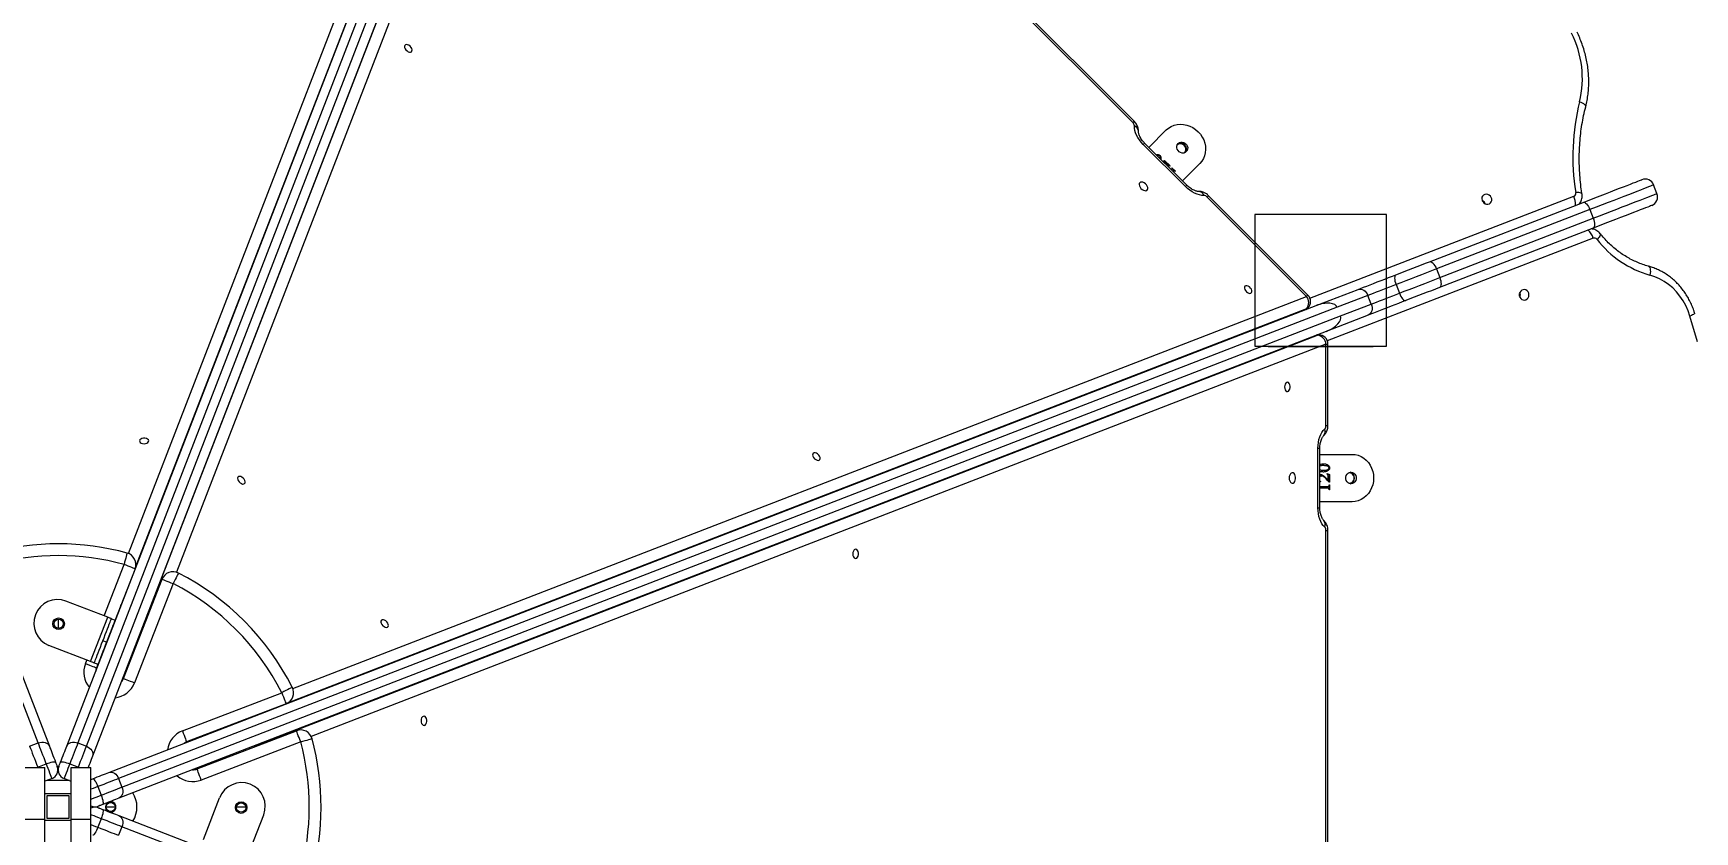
# Model space of a CAD drawing. Header units: millimetres. Extents: x -8092 to 6423, y -6886 to 5604.
# Drawn here: x -89 to 1174, y -17 to 590 of the extents above; entities that cross this region are included whole.
import ezdxf

# ---------------------------------------------------------------- set-up
doc = ezdxf.new("R2010")
doc.units = ezdxf.units.MM
for name, color, linetype in [('DIKOM_ОБЪЕКТ', 7, 'Continuous'), ('DIKOM_РАЗМЕР_ЗОНА', 7, 'Continuous'), ('DIKOM_РАЗМЕР_ОБЪЕКТА', 7, 'Continuous')]:
    doc.layers.add(name, color=color, linetype=linetype)
doc.styles.add('style1', font='arial.ttf', dxfattribs={"width": 0.8})
doc.dimstyles.new('1-50', dxfattribs={"dimtxt": 300, "dimasz": 200, "dimexe": 100, "dimexo": 0, "dimgap": 100, "dimtad": 1, "dimtxsty": 'style1', "dimcen": 200, "dimclrd": 7, "dimclre": 7, "dimclrt": 7, "dimadec": 1, "dimazin": 2, "dimtfac": 1, "dimtmove": 0, "dimatfit": 2, "dimfxl": 0, "dimlwd": 25, "dimlwe": 18, "dimarcsym": 0})

# ---------------------------------------------------------------- blocks, each defined once
blk = doc.blocks.new('*D10')
at = {"layer": 'Defpoints', "color": 0, "transparency": 16777216}
for p in [(-65.2, 5603.5), (2870.7, -5504.9), (6323.4, -5504.9)]:
    blk.add_point(p, dxfattribs=at)
at = {"layer": 'DIKOM_РАЗМЕР_ЗОНА', "color": 7, "lineweight": 18, "transparency": 16777216}
for p, q in [((-65.2, 5603.5), (6423.4, 5603.5)), ((2870.7, -5504.9), (6423.4, -5504.9))]:
    blk.add_line(p, q, dxfattribs=at)
at = {"layer": 'DIKOM_РАЗМЕР_ЗОНА', "color": 7, "lineweight": 25, "transparency": 16777216}
blk.add_line((6323.4, 5403.5), (6323.4, -5304.9), dxfattribs=at)
at = {"layer": 'DIKOM_РАЗМЕР_ЗОНА', "color": 7, "transparency": 16777216}
for points in [[(6290.1, 5403.5), (6356.7, 5403.5), (6323.4, 5603.5)], [(6290.1, -5304.9), (6356.7, -5304.9), (6323.4, -5504.9)]]:
    blk.add_solid(points, dxfattribs=at)
at = {"layer": 'DIKOM_РАЗМЕР_ЗОНА', "color": 7, "transparency": 16777216, "insert": (6070.2, 308.8), "char_height": 300, "attachment_point": 5, "rotation": 90, "style": 'style1'}
blk.add_mtext('11100', dxfattribs=at)
blk = doc.blocks.new('*D12')
at = {"layer": 'Defpoints', "color": 0, "transparency": 16777216}
for p in [(529.6, 4103.5), (2292.6, -3779.7), (5226, -3779.7)]:
    blk.add_point(p, dxfattribs=at)
at = {"layer": 'DIKOM_РАЗМЕР_ОБЪЕКТА', "color": 7, "lineweight": 18, "transparency": 16777216}
for p, q in [((529.6, 4103.5), (5326, 4103.5)), ((2292.6, -3779.7), (5326, -3779.7))]:
    blk.add_line(p, q, dxfattribs=at)
at = {"layer": 'DIKOM_РАЗМЕР_ОБЪЕКТА', "color": 7, "lineweight": 25, "transparency": 16777216}
blk.add_line((5226, 3903.5), (5226, -3579.7), dxfattribs=at)
at = {"layer": 'DIKOM_РАЗМЕР_ОБЪЕКТА', "color": 7, "transparency": 16777216}
for points in [[(5192.7, 3903.5), (5259.4, 3903.5), (5226, 4103.5)], [(5192.7, -3579.7), (5259.4, -3579.7), (5226, -3779.7)]]:
    blk.add_solid(points, dxfattribs=at)
at = {"layer": 'DIKOM_РАЗМЕР_ОБЪЕКТА', "color": 7, "transparency": 16777216, "insert": (4972.8, 245.4), "char_height": 300, "attachment_point": 5, "rotation": 90, "style": 'style1'}
blk.add_mtext('7880', dxfattribs=at)

msp = doc.modelspace()

# ---------------------------------------------------------------- linework, layer by layer
at = {"layer": 'DIKOM_ОБЪЕКТ', "color": 7, "linetype": 'Continuous', "lineweight": 15}
for p, q in [((-85.212, 50.845), (-443.404, 977.39)), ((303.063, 977.39), (-55.13, 50.845)), ((-48.601, 48.321), (309.592, 974.866)), ((-431.615, 966.308), (-76.749, 48.368)), ((-63.593, 48.368), (291.274, 966.308)), ((-16.598, 194.858), (281.614, 966.248)), ((310.861, 958.736), (-44.005, 40.795)), ((288.425, 959.729), (-11.182, 184.729)), ((-1.839, 148.976), (308.408, 951.498)), ((317.903, 951.432), (19.923, 180.639)), ((746.958, 522.377), (449.973, 819.362)), ((747.97, 523.388), (450.985, 820.373)), ((746.958, 522.377), (747.97, 523.388)), ((754.922, 505.845), (755.934, 506.857)), ((786.995, 473.772), (754.922, 505.845)), ((788.007, 474.783), (755.934, 506.857)), ((759.243, 503.548), (772.447, 516.753)), ((767.448, 495.343), (767.537, 495.501)), ((767.501, 497.157), (767.656, 497.311)), ((768.196, 494.595), (768.222, 494.621)), ((769.717, 493.074), (771.119, 493.672)), ((769.779, 493.012), (770.964, 493.517)), ((770.964, 493.517), (771.119, 493.672)), ((770.964, 493.517), (775.09, 489.391)), ((771.119, 493.672), (775.245, 489.546)), ((773.523, 489.855), (771.655, 491.723)), ((772.894, 489.896), (773.523, 489.855)), ((773.071, 489.72), (773.368, 489.701)), ((775.073, 489.373), (773.342, 489.449)), ((773.368, 489.701), (773.523, 489.855)), ((775.245, 489.546), (775.073, 489.373)), ((776.542, 487.896), (776.718, 488.073)), ((776.563, 487.918), (779.215, 485.266)), ((776.718, 488.073), (779.37, 485.421)), ((779.37, 485.421), (779.193, 485.244)), ((797.903, 491.297), (784.698, 478.092)), ((1145.487, 468.441), (1142.963, 474.97)), ((879.028, 390.307), (803.527, 465.808)), ((880.04, 391.318), (804.539, 466.82)), ((881.618, 388.897), (1082.193, 466.338)), ((972.609, 416.618), (1089.365, 461.754)), ((1094.545, 456.252), (977.789, 411.115)), ((1094.545, 456.252), (1097.069, 449.723)), ((939.829, 452.467), (839.829, 452.467)), ((839.829, 452.467), (839.829, 352.467)), ((939.829, 452.467), (839.829, 452.467)), ((839.829, 452.467), (839.829, 352.467)), ((939.829, 352.467), (939.829, 452.467)), ((939.829, 352.467), (939.829, 452.467)), ((1096.937, 442.167), (980.182, 397.031)), ((980.313, 404.586), (1097.069, 449.723)), ((1096.98, 434.467), (894.861, 356.502)), ((977.789, 411.115), (980.313, 404.586)), ((886.332, 383.264), (918.228, 395.595)), ((947.079, 399.243), (949.603, 392.714)), ((-31.608, 28.398), (886.332, 383.264)), ((902.463, 381.995), (-24.082, 23.802)), ((879.095, 380.811), (104.726, 81.448)), ((108.324, 92.36), (879.028, 390.307)), ((878.533, 380.249), (879.095, 380.811)), ((879.478, 380.856), (880.04, 381.419)), ((925.754, 390.999), (902.463, 381.995)), ((904.987, 375.466), (928.278, 384.47)), ((928.278, 384.47), (925.754, 390.999)), ((-21.558, 17.273), (904.987, 375.466)), ((925.8, 376.007), (893.905, 363.677)), ((893.905, 363.677), (-24.036, 8.811)), ((84.583, 50.496), (887.326, 360.828)), ((893.845, 354.017), (122.351, 55.765)), ((887.326, 360.828), (886.536, 360.828)), ((888.317, 361.017), (887.527, 361.017)), ((893.845, 292.232), (893.845, 354.017)), ((893.845, 354.017), (895.317, 354.017)), ((895.317, 292.232), (895.317, 354.017)), ((839.829, 352.467), (939.829, 352.467)), ((839.829, 352.467), (939.829, 352.467)), ((849.83, 352.23), (929.829, 352.23)), ((854.613, 352.23), (854.521, 352.467)), ((864.295, 352.23), (864.908, 352.467)), ((871.737, 352.467), (871.737, 352.23)), ((911.737, 352.467), (911.737, 352.23)), ((893.845, 292.232), (895.317, 292.232)), ((887.711, 229.553), (887.711, 274.912)), ((887.711, 274.912), (889.183, 274.912)), ((889.183, 229.553), (889.183, 274.912)), ((889.183, 270.232), (913.759, 270.232)), ((889.183, 254.891), (889.639, 254.988)), ((890.033, 253.738), (890.248, 253.738)), ((890.785, 254.632), (891, 254.632)), ((891.331, 261.655), (891.546, 261.655)), ((891.93, 258.182), (892.146, 258.182)), ((893.053, 252.848), (893.268, 252.848)), ((894.705, 255.544), (896.435, 254.851)), ((894.705, 255.266), (894.705, 255.544)), ((894.705, 255.457), (896.219, 254.851)), ((894.837, 257.57), (895.052, 257.57)), ((895.432, 250.452), (895.432, 253.093)), ((896.219, 254.851), (896.219, 249.016)), ((896.219, 254.851), (896.435, 254.851)), ((896.345, 259.873), (896.56, 259.873)), ((896.435, 254.851), (896.435, 249.016)), ((889.183, 249.989), (889.792, 249.567)), ((889.183, 249.839), (889.576, 249.567)), ((889.792, 249.294), (889.183, 249.481)), ((889.183, 245.682), (894.805, 245.682)), ((889.575, 244.43), (889.183, 244.423)), ((889.79, 244.433), (889.575, 244.433)), ((889.576, 249.567), (889.576, 249.294)), ((889.576, 249.567), (889.792, 249.567)), ((889.792, 249.567), (889.792, 249.294)), ((894.805, 244.432), (889.917, 244.432)), ((895.217, 250.452), (895.432, 250.452)), ((896.184, 246.932), (896.435, 246.932)), ((896.435, 243.182), (896.184, 243.182)), ((896.435, 249.016), (896.19, 249.016)), ((896.219, 246.932), (896.219, 243.182)), ((896.435, 246.932), (896.435, 243.182)), ((887.711, 229.553), (889.183, 229.553)), ((913.759, 234.232), (889.183, 234.232)), ((893.845, -207.768), (893.845, 212.232)), ((893.845, 212.232), (895.317, 212.232)), ((895.317, -207.768), (895.317, 212.232)), ((-35.196, 147.429), (-20.001, 186.526)), ((-11.612, 183.265), (-33.335, 127.373)), ((-20.432, 99.844), (8.893, 175.296)), ((17.282, 172.035), (-12.043, 96.584)), ((-32.428, 146.359), (-64.141, 158.619)), ((-21.907, 156.777), (-21.907, 156.197)), ((-70.171, 144.937), (-70.171, 138.001)), ((-45.409, 112.781), (-32.428, 146.359)), ((-29.63, 145.277), (-26.832, 144.195)), ((-2.401, 148.414), (-1.839, 148.976)), ((-1.839, 148.976), (-1.102, 149.578)), ((-33.323, 127.406), (-36.121, 128.488)), ((-45.409, 112.781), (-77.122, 125.04)), ((-49.326, 111.074), (-48.238, 113.874)), ((-39.813, 110.617), (-42.611, 111.699)), ((-39.843, 110.629), (-40.937, 107.814)), ((24.389, 60.02), (99.946, 89.074)), ((103.176, 80.673), (27.619, 51.62)), ((71.468, 68.481), (72.186, 68.524)), ((76.377, 70.369), (76.01, 70.002)), ((-91.741, 48.321), (-85.212, 50.845)), ((-55.13, 50.845), (-48.601, 48.321)), ((35.515, 31.086), (111.072, 60.139)), ((114.302, 51.739), (38.745, 22.685)), ((83.794, 50.496), (84.583, 50.496)), ((84.583, 50.496), (85.664, 50.369)), ((-95.117, 32.277), (-80.117, 32.25)), ((-86.132, 32.261), (-85.612, 32.467)), ((-85.612, 32.467), (-79.083, 34.991)), ((-85.612, 32.467), (-85.532, 32.26)), ((-61.259, 34.991), (-54.73, 32.467)), ((-60.117, 32.214), (-45.117, 32.187)), ((-54.831, 32.205), (-54.73, 32.467)), ((-54.73, 32.467), (-54.068, 32.204)), ((-74.757, 23.803), (-80.136, 21.724)), ((-61.48, 22.217), (-78.781, 22.248)), ((-60.136, 21.697), (-65.584, 23.803)), ((-39.936, 17.673), (-37.412, 11.144)), ((-24.082, 23.802), (-21.558, 17.273)), ((-60.153, 12.214), (-80.153, 12.25)), ((-78.655, 10.748), (-78.686, -6.252)), ((-61.656, 10.717), (-78.655, 10.748)), ((-61.686, -6.283), (-61.656, 10.717)), ((-33.67, 2.232), (-26.672, 2.232)), ((40.377, -22.529), (52.637, 9.184)), ((65.598, 2.232), (72.534, 2.232)), ((-95.187, -6.941), (-80.187, -6.968)), ((-80.619, -246.968), (-80.187, -6.968)), ((-80.189, -7.75), (-60.189, -7.786)), ((-78.686, -6.252), (-61.686, -6.283)), ((-60.619, -247.004), (-60.187, -7.004)), ((-60.187, -7.004), (-45.187, -7.031)), ((-45.619, -247.031), (-45.187, -7.031)), ((-37.412, -6.679), (-39.936, -13.208)), ((-24.036, -4.346), (893.905, -359.212)), ((73.955, -35.51), (86.215, -3.797)), ((-21.558, -12.808), (-24.082, -19.337)), ((904.987, -371.001), (-21.558, -12.808))]:
    msp.add_line(p, q, dxfattribs=at)
at = {"layer": 'DIKOM_ОБЪЕКТ', "color": 7, "linetype": 'Continuous', "lineweight": 15, "flags": 128}
for points in [[(196.119, 576.238), (197.059, 575.941), (197.897, 575.955), (198.542, 576.278), (198.925, 576.874), (199.003, 577.679), (198.769, 578.606), (198.248, 579.554), (197.497, 580.42), (196.596, 581.112), (195.643, 581.553), (194.742, 581.696), (193.991, 581.525), (193.47, 581.06), (193.236, 580.349), (193.314, 579.472), (193.697, 578.521), (194.342, 577.601), (195.18, 576.812), (196.119, 576.238)], [(1091.276, 534.331), (1091.292, 534.79), (1091.069, 535.375), (1090.594, 535.986), (1089.884, 536.599), (1088.967, 537.192), (1087.878, 537.741), (1086.659, 538.226)], [(754.922, 505.845), (753.415, 507.477), (752.059, 509.205), (750.876, 511), (749.887, 512.831), (749.109, 514.668), (748.555, 516.478), (748.234, 518.231), (748.153, 519.897)], [(772.447, 516.753), (774.206, 518.252), (776.187, 519.462), (778.351, 520.357), (780.655, 520.92), (783.05, 521.138), (785.489, 521.009), (787.921, 520.533), (790.298, 519.722), (792.57, 518.591), (794.691, 517.164), (796.619, 515.469), (798.314, 513.541), (799.741, 511.42), (800.872, 509.147), (801.684, 506.771), (802.159, 504.339), (802.288, 501.9), (802.07, 499.505), (801.507, 497.201), (800.612, 495.037), (799.402, 493.055), (797.903, 491.297)], [(787.651, 500.278), (786.737, 499.616), (785.644, 499.26), (784.463, 499.238), (783.287, 499.552), (782.213, 500.178), (781.328, 501.063), (780.702, 502.137), (780.388, 503.313), (780.41, 504.494), (780.766, 505.587), (781.428, 506.501), (782.342, 507.163), (783.435, 507.519), (784.616, 507.541), (785.792, 507.226), (786.866, 506.601), (787.751, 505.716), (788.377, 504.642), (788.691, 503.466), (788.669, 502.284), (788.313, 501.192), (787.651, 500.278)], [(786.157, 499.381), (786.439, 499.632), (787.063, 500.508), (787.38, 501.556), (787.363, 502.686), (787.012, 503.795), (786.358, 504.785), (785.461, 505.569), (784.399, 506.077), (783.267, 506.264), (782.166, 506.113), (781.193, 505.637), (780.531, 505.007)], [(755.058, 470.977), (756.033, 470.656), (756.921, 470.624), (757.644, 470.883), (758.136, 471.412), (758.356, 472.162), (758.282, 473.067), (757.922, 474.047), (757.307, 475.015), (756.493, 475.884), (755.551, 476.578), (754.565, 477.035), (753.623, 477.213), (752.809, 477.098), (752.194, 476.7), (751.834, 476.053), (751.76, 475.216), (751.98, 474.262), (752.473, 473.278), (753.195, 472.349), (754.083, 471.558), (755.058, 470.977)], [(786.995, 473.772), (787.505, 474.281), (787.843, 474.619), (787.998, 474.774), (788.007, 474.783)], [(801.047, 467.003), (799.381, 467.084), (797.628, 467.405), (795.818, 467.959), (793.982, 468.737), (792.15, 469.726), (790.355, 470.909), (788.627, 472.265), (786.995, 473.772)], [(1018.923, 461.324), (1019.547, 462.199), (1019.865, 463.248), (1019.847, 464.377), (1019.496, 465.487), (1018.842, 466.477), (1017.945, 467.261), (1016.883, 467.769), (1015.751, 467.956), (1014.65, 467.804), (1013.677, 467.328), (1012.919, 466.57), (1012.443, 465.598), (1012.292, 464.496), (1012.478, 463.364), (1012.986, 462.303), (1013.77, 461.405), (1014.761, 460.752), (1015.87, 460.401), (1016.999, 460.383), (1018.048, 460.7), (1018.923, 461.324)], [(1088.492, 468.091), (1088.48, 468.148), (1088.247, 468.49), (1087.758, 468.775), (1087.032, 468.992), (1086.095, 469.132), (1084.986, 469.19), (1083.745, 469.163)], [(1089.365, 461.754), (1093.866, 463.494), (1098.211, 465.174), (1102.381, 466.786), (1106.358, 468.324), (1110.124, 469.78), (1113.662, 471.147), (1116.956, 472.421), (1119.992, 473.595), (1122.757, 474.663), (1125.238, 475.622), (1127.423, 476.467), (1129.304, 477.195), (1130.872, 477.801), (1132.12, 478.283), (1133.043, 478.64), (1133.636, 478.869), (1133.897, 478.97), (1133.91, 478.975)], [(1142.963, 474.97), (1142.863, 474.931), (1142.431, 474.764), (1141.657, 474.465), (1140.546, 474.036), (1139.102, 473.477), (1137.331, 472.793), (1135.24, 471.984), (1132.839, 471.056), (1130.137, 470.012), (1127.146, 468.855), (1123.879, 467.592), (1120.348, 466.227), (1116.57, 464.767), (1112.559, 463.216), (1108.333, 461.582), (1103.909, 459.872), (1099.307, 458.093), (1094.545, 456.252)], [(1097.069, 449.723), (1101.831, 451.564), (1106.433, 453.343), (1110.857, 455.053), (1115.083, 456.687), (1119.094, 458.237), (1122.872, 459.698), (1126.403, 461.063), (1129.67, 462.326), (1132.661, 463.483), (1135.363, 464.527), (1137.764, 465.455), (1139.855, 466.264), (1141.626, 466.948), (1143.07, 467.507), (1144.181, 467.936), (1144.955, 468.235), (1145.387, 468.402), (1145.487, 468.441)], [(803.527, 465.808), (804.036, 466.318), (804.375, 466.656), (804.529, 466.811), (804.539, 466.82)], [(1089.365, 461.754), (1089.932, 461.829), (1090.573, 461.65), (1091.266, 461.224), (1091.982, 460.568), (1092.695, 459.706), (1093.377, 458.672), (1094.001, 457.506), (1094.545, 456.252)], [(1141.482, 459.388), (1141.469, 459.383), (1141.208, 459.282), (1140.615, 459.053), (1139.693, 458.696), (1138.445, 458.213), (1136.877, 457.607), (1134.996, 456.88), (1132.81, 456.035), (1130.329, 455.076), (1127.565, 454.007), (1124.528, 452.834), (1121.234, 451.56), (1117.696, 450.192), (1113.93, 448.736), (1109.954, 447.199), (1105.783, 445.587), (1101.438, 443.907), (1096.937, 442.167)], [(1097.069, 449.723), (1097.51, 448.429), (1097.833, 447.146), (1098.024, 445.922), (1098.076, 444.805), (1097.987, 443.838), (1097.761, 443.057), (1097.407, 442.493), (1096.937, 442.167)], [(1102.39, 437.941), (1102.442, 437.863), (1102.524, 437.437), (1102.389, 436.864), (1102.043, 436.166), (1101.5, 435.37), (1100.779, 434.506), (1099.909, 433.608)], [(918.228, 395.595), (920.203, 396.358), (922.406, 397.21), (924.806, 398.137), (927.372, 399.13), (930.072, 400.173), (932.869, 401.255), (935.726, 402.359), (938.608, 403.473), (941.475, 404.582), (944.29, 405.67), (947.017, 406.724)], [(947.017, 406.724), (946.585, 406.413), (946.267, 405.863), (946.074, 405.095), (946.015, 404.139), (946.091, 403.031), (946.3, 401.814), (946.634, 400.535), (947.079, 399.243)], [(947.017, 406.724), (950.119, 407.923), (953.315, 409.159), (956.571, 410.418), (959.855, 411.687), (963.134, 412.955), (966.375, 414.208), (969.544, 415.433), (972.609, 416.618)], [(977.789, 411.115), (974.11, 409.693), (970.308, 408.223), (966.419, 406.72), (962.484, 405.199), (958.543, 403.675), (954.636, 402.165), (950.801, 400.682), (947.079, 399.243)], [(949.603, 392.714), (953.325, 394.153), (957.16, 395.635), (961.067, 397.146), (965.008, 398.67), (968.943, 400.191), (972.832, 401.694), (976.634, 403.164), (980.313, 404.586)], [(972.609, 416.618), (973.176, 416.693), (973.818, 416.514), (974.51, 416.088), (975.226, 415.431), (975.939, 414.57), (976.621, 413.536), (977.246, 412.369), (977.789, 411.115)], [(980.313, 404.586), (980.755, 403.293), (981.077, 402.01), (981.268, 400.786), (981.32, 399.669), (981.232, 398.701), (981.006, 397.92), (980.651, 397.356), (980.182, 397.031)], [(1138.927, 413.242), (1139.154, 413.155), (1139.634, 412.768), (1140.016, 412.14), (1140.285, 411.295), (1140.431, 410.265), (1140.449, 409.09), (1140.337, 407.814), (1140.101, 406.488)], [(1170.529, 375.346), (1169.121, 379.411), (1167.384, 383.315), (1165.331, 387.027), (1162.979, 390.515), (1160.349, 393.749), (1157.463, 396.703), (1154.345, 399.351), (1151.021, 401.672), (1147.519, 403.646), (1143.869, 405.256), (1140.101, 406.488)], [(834.662, 397.991), (833.723, 398.287), (832.885, 398.273), (832.24, 397.95), (831.857, 397.354), (831.778, 396.549), (832.012, 395.623), (832.533, 394.674), (833.285, 393.808), (834.186, 393.117), (835.138, 392.676), (836.039, 392.533), (836.791, 392.703), (837.312, 393.169), (837.546, 393.879), (837.467, 394.757), (837.085, 395.707), (836.439, 396.627), (835.602, 397.417), (834.662, 397.991)], [(918.228, 395.595), (919.252, 395.846), (920.334, 395.837), (921.432, 395.568), (922.504, 395.049), (923.508, 394.3), (924.407, 393.35), (925.165, 392.236), (925.754, 390.999)], [(947.079, 399.243), (944.6, 398.285), (942.033, 397.292), (939.426, 396.285), (936.832, 395.282), (934.301, 394.303), (931.881, 393.368), (929.622, 392.494), (927.566, 391.699), (925.754, 390.999)], [(928.278, 384.47), (930.09, 385.17), (932.146, 385.965), (934.405, 386.839), (936.825, 387.774), (939.356, 388.753), (941.95, 389.756), (944.557, 390.763), (947.124, 391.756), (949.603, 392.714)], [(949.603, 392.714), (950.142, 391.459), (950.756, 390.288), (951.42, 389.247), (952.109, 388.376), (952.796, 387.708), (953.455, 387.27), (954.06, 387.077), (954.589, 387.137)], [(980.182, 397.031), (977.116, 395.845), (973.947, 394.62), (970.706, 393.368), (967.427, 392.1), (964.143, 390.83), (960.887, 389.571), (957.691, 388.336), (954.589, 387.137)], [(1048.112, 391.451), (1047.951, 392.63), (1047.485, 393.705), (1046.753, 394.579), (1045.821, 395.175), (1044.772, 395.44), (1043.699, 395.351), (1042.697, 394.915), (1041.856, 394.172), (1041.25, 393.187), (1040.933, 392.047), (1040.933, 390.855), (1041.25, 389.716), (1041.856, 388.731), (1042.697, 387.987), (1043.699, 387.552), (1044.772, 387.462), (1045.821, 387.728), (1046.753, 388.324), (1047.485, 389.198), (1047.951, 390.272), (1048.112, 391.451)], [(1040.984, 390.553), (1041.072, 391.672), (1040.993, 392.389)], [(878.533, 380.249), (879.377, 380.761), (879.478, 380.856)], [(879.019, 380.437), (879.213, 380.605), (879.478, 380.856)], [(879.028, 390.307), (879.538, 390.816), (879.876, 391.154), (880.031, 391.309), (880.04, 391.318)], [(879.095, 380.811), (879.939, 381.323), (880.04, 381.419)], [(954.589, 387.137), (951.862, 386.083), (949.047, 384.994), (946.18, 383.886), (943.299, 382.772), (940.441, 381.667), (937.644, 380.586), (934.944, 379.542), (932.378, 378.55), (929.978, 377.622), (927.776, 376.771), (925.8, 376.007)], [(928.278, 384.47), (928.674, 383.159), (928.863, 381.824), (928.837, 380.517), (928.597, 379.287), (928.153, 378.182), (927.522, 377.244), (926.727, 376.51), (925.8, 376.007)], [(1174.219, 377.355), (1174.174, 377.18), (1173.885, 376.906), (1173.352, 376.571), (1172.594, 376.19), (1171.641, 375.776), (1170.529, 375.346)], [(1176.21, 355.818), (1170.529, 375.346)], [(886.536, 360.828), (887.495, 361.017), (887.527, 361.017)], [(887.527, 361.017), (887.204, 361.01), (886.967, 360.995)], [(887.326, 360.828), (888.285, 361.017), (888.317, 361.017)], [(847.666, 352.467), (847.879, 352.422), (849.83, 352.23)], [(862.368, 321.509), (862.484, 320.372), (862.821, 319.359), (863.34, 318.579), (863.988, 318.116), (864.692, 318.021), (865.377, 318.304), (865.969, 318.934), (866.403, 319.843), (866.632, 320.933), (866.632, 322.085), (866.403, 323.175), (865.969, 324.084), (865.377, 324.714), (864.692, 324.997), (863.988, 324.902), (863.34, 324.439), (862.821, 323.659), (862.484, 322.645), (862.368, 321.509)], [(-4.701, 278.245), (-3.564, 278.361), (-2.551, 278.698), (-1.771, 279.218), (-1.308, 279.865), (-1.213, 280.569), (-1.496, 281.254), (-2.126, 281.846), (-3.035, 282.28), (-4.125, 282.509), (-5.277, 282.509), (-6.367, 282.28), (-7.276, 281.846), (-7.906, 281.254), (-8.189, 280.569), (-8.094, 279.865), (-7.631, 279.218), (-6.85, 278.698), (-5.837, 278.361), (-4.701, 278.245)], [(887.711, 274.912), (887.8, 277.131), (888.067, 279.312), (888.505, 281.418), (889.108, 283.412), (889.866, 285.261), (890.765, 286.933), (891.791, 288.399), (892.925, 289.634)], [(506.399, 271.088), (505.46, 271.384), (504.622, 271.37), (503.977, 271.047), (503.594, 270.451), (503.515, 269.646), (503.749, 268.719), (504.27, 267.771), (505.022, 266.905), (505.923, 266.213), (506.875, 265.772), (507.776, 265.629), (508.528, 265.8), (509.049, 266.266), (509.283, 266.976), (509.204, 267.854), (508.822, 268.804), (508.176, 269.724), (507.339, 270.514), (506.399, 271.088)], [(913.759, 270.232), (916.071, 270.049), (918.336, 269.503), (920.507, 268.606), (922.542, 267.375), (924.397, 265.836), (926.036, 264.02), (927.425, 261.964), (928.535, 259.71), (929.345, 257.304), (929.838, 254.794), (930.003, 252.232), (929.838, 249.671), (929.345, 247.161), (928.535, 244.755), (927.425, 242.501), (926.036, 240.445), (924.397, 238.629), (922.542, 237.09), (920.507, 235.859), (918.336, 234.962), (916.071, 234.416), (913.759, 234.232)], [(69.216, 247.975), (70.156, 247.678), (70.994, 247.692), (71.639, 248.015), (72.021, 248.611), (72.1, 249.416), (71.866, 250.343), (71.345, 251.291), (70.594, 252.157), (69.693, 252.849), (68.74, 253.29), (67.839, 253.433), (67.087, 253.262), (66.566, 252.797), (66.333, 252.086), (66.411, 251.208), (66.794, 250.258), (67.439, 249.338), (68.277, 248.549), (69.216, 247.975)], [(865.851, 252.232), (865.96, 251.053), (866.278, 249.979), (866.775, 249.105), (867.409, 248.509), (868.122, 248.244), (868.851, 248.333), (869.532, 248.768), (870.104, 249.512), (870.516, 250.497), (870.731, 251.636), (870.731, 252.829), (870.516, 253.968), (870.104, 254.953), (869.532, 255.697), (868.851, 256.132), (868.122, 256.221), (867.409, 255.956), (866.775, 255.36), (866.278, 254.486), (865.96, 253.411), (865.851, 252.232)], [(912.857, 247.832), (911.738, 248.011), (910.71, 248.531), (909.856, 249.351), (909.245, 250.405), (908.926, 251.606), (908.926, 252.859), (909.245, 254.06), (909.856, 255.114), (910.71, 255.934), (911.738, 256.454), (912.857, 256.632), (913.976, 256.454), (915.004, 255.934), (915.858, 255.114), (916.469, 254.06), (916.787, 252.859), (916.787, 251.606), (916.469, 250.405), (915.858, 249.351), (915.004, 248.531), (913.976, 248.011), (912.857, 247.832)], [(892.925, 214.831), (891.791, 216.066), (890.765, 217.532), (889.866, 219.204), (889.108, 221.053), (888.505, 223.047), (888.067, 225.153), (887.8, 227.334), (887.711, 229.553)], [(-17.637, 195.21), (-17.682, 195.043), (-17.817, 194.549), (-18.035, 193.746), (-18.329, 192.666), (-18.688, 191.35), (-19.096, 189.849), (-19.54, 188.22), (-20.001, 186.526)], [(534.105, 194.606), (534.221, 193.469), (534.557, 192.456), (535.077, 191.676), (535.725, 191.213), (536.429, 191.118), (537.114, 191.4), (537.706, 192.031), (538.14, 192.94), (538.369, 194.03), (538.369, 195.182), (538.14, 196.271), (537.706, 197.181), (537.114, 197.811), (536.429, 198.094), (535.725, 197.999), (535.077, 197.536), (534.557, 196.755), (534.221, 195.742), (534.105, 194.606)], [(-11.612, 183.265), (-11.773, 183.328), (-12.251, 183.514), (-13.026, 183.815), (-14.069, 184.22), (-15.34, 184.714), (-16.791, 185.278), (-18.364, 185.89), (-20.001, 186.526)], [(21.403, 180.036), (21.324, 179.883), (21.089, 179.427), (20.708, 178.688), (20.196, 177.693), (19.572, 176.48), (18.859, 175.097), (18.086, 173.596), (17.282, 172.035)], [(8.893, 175.296), (9.055, 175.233), (9.532, 175.047), (10.307, 174.746), (11.35, 174.341), (12.622, 173.847), (14.072, 173.283), (15.646, 172.671), (17.282, 172.035)], [(-22.607, 154.978), (-22.427, 155.223), (-21.907, 156.197)], [(-36.121, 128.488), (-35.197, 130.877), (-34.292, 133.218), (-33.424, 135.462), (-32.612, 137.565), (-31.87, 139.482), (-31.216, 141.176), (-30.661, 142.612), (-30.217, 143.76), (-29.893, 144.597), (-29.696, 145.106), (-29.63, 145.277)], [(-26.832, 144.195), (-26.898, 144.024), (-27.095, 143.515), (-27.419, 142.678), (-27.862, 141.53), (-28.417, 140.094), (-29.072, 138.401), (-29.814, 136.483), (-30.626, 134.381), (-31.494, 132.136), (-32.399, 129.795), (-33.323, 127.406)], [(-29.63, 145.277), (-29.684, 145.298), (-29.843, 145.359), (-30.102, 145.459), (-30.45, 145.594), (-30.874, 145.758), (-31.358, 145.945), (-31.882, 146.148), (-32.428, 146.359)], [(-2.163, 146.848), (-2.109, 147.928), (-1.839, 148.976)], [(178.136, 144.184), (177.196, 144.48), (176.359, 144.467), (175.714, 144.144), (175.331, 143.548), (175.252, 142.743), (175.486, 141.816), (176.007, 140.868), (176.759, 140.002), (177.66, 139.31), (178.612, 138.869), (179.513, 138.726), (180.265, 138.897), (180.786, 139.362), (181.02, 140.073), (180.941, 140.95), (180.558, 141.901), (179.913, 142.821), (179.076, 143.61), (178.136, 144.184)], [(-42.611, 111.699), (-42.545, 111.87), (-42.348, 112.379), (-42.025, 113.216), (-41.581, 114.364), (-41.026, 115.8), (-40.371, 117.493), (-39.63, 119.411), (-38.817, 121.513), (-37.949, 123.758), (-37.044, 126.099), (-36.121, 128.488)], [(-33.323, 127.406), (-34.246, 125.017), (-35.151, 122.676), (-36.019, 120.432), (-36.832, 118.329), (-37.573, 116.412), (-38.228, 114.718), (-38.783, 113.282), (-39.226, 112.134), (-39.55, 111.297), (-39.747, 110.788), (-39.813, 110.617)], [(-40.937, 107.814), (-41.098, 107.876), (-41.576, 108.062), (-42.351, 108.363), (-43.394, 108.769), (-44.665, 109.263), (-46.116, 109.826), (-47.689, 110.438), (-49.326, 111.074)], [(-42.611, 111.699), (-42.665, 111.72), (-42.824, 111.781), (-43.083, 111.881), (-43.431, 112.016), (-43.855, 112.18), (-44.339, 112.367), (-44.863, 112.57), (-45.409, 112.781)], [(-40.937, 107.814), (-41.412, 106.115), (-41.496, 105.526)], [(-20.432, 99.844), (-20.27, 99.781), (-19.793, 99.596), (-19.018, 99.295), (-17.975, 98.889), (-16.703, 98.395), (-15.253, 97.831), (-13.679, 97.22), (-12.043, 96.584)], [(107.962, 93.166), (107.808, 93.087), (107.351, 92.854), (106.611, 92.476), (105.614, 91.967), (104.399, 91.347), (103.013, 90.64), (101.509, 89.872), (99.946, 89.074)], [(99.946, 89.074), (100.576, 87.435), (101.182, 85.859), (101.74, 84.407), (102.23, 83.134), (102.631, 82.089), (102.93, 81.313), (103.114, 80.835), (103.176, 80.673)], [(74.622, 69.694), (74.962, 69.732), (76.01, 70.002)], [(205.842, 67.703), (205.958, 66.566), (206.294, 65.553), (206.814, 64.772), (207.462, 64.31), (208.166, 64.214), (208.851, 64.497), (209.443, 65.127), (209.877, 66.037), (210.106, 67.126), (210.106, 68.279), (209.877, 69.368), (209.443, 70.278), (208.851, 70.908), (208.166, 71.191), (207.462, 71.095), (206.814, 70.633), (206.294, 69.852), (205.958, 68.839), (205.842, 67.703)], [(-85.212, 50.845), (-83.901, 51.242), (-82.566, 51.43), (-81.258, 51.405), (-80.028, 51.165), (-78.923, 50.721), (-77.986, 50.09), (-77.252, 49.295), (-76.749, 48.368)], [(-79.083, 34.991), (-79.964, 37.272), (-80.824, 39.497), (-81.657, 41.65), (-82.456, 43.718), (-83.217, 45.685), (-83.932, 47.537), (-84.599, 49.261), (-85.212, 50.845)], [(-63.593, 48.368), (-63.09, 49.295), (-62.356, 50.09), (-61.418, 50.721), (-60.313, 51.165), (-59.083, 51.405), (-57.776, 51.43), (-56.441, 51.242), (-55.13, 50.845)], [(-55.13, 50.845), (-55.743, 49.261), (-56.409, 47.537), (-57.125, 45.685), (-57.885, 43.718), (-58.685, 41.65), (-59.517, 39.497), (-60.377, 37.272), (-61.259, 34.991)], [(24.389, 60.02), (25.019, 58.382), (25.625, 56.806), (26.184, 55.353), (26.673, 54.081), (27.075, 53.036), (27.373, 52.26), (27.557, 51.782), (27.619, 51.62)], [(27.619, 51.62), (26.042, 50.829), (25.551, 50.495)], [(114.302, 51.739), (113.672, 53.378), (113.066, 54.953), (112.507, 56.406), (112.018, 57.679), (111.616, 58.723), (111.318, 59.5), (111.134, 59.978), (111.072, 60.139)], [(114.302, 51.739), (115.998, 52.194), (117.628, 52.631), (119.131, 53.035), (120.448, 53.388), (121.529, 53.678), (122.333, 53.894), (122.827, 54.027), (122.994, 54.072)], [(-91.741, 48.321), (-91.128, 46.737), (-90.462, 45.013), (-89.746, 43.161), (-88.985, 41.194), (-88.186, 39.126), (-87.353, 36.972), (-86.493, 34.747), (-85.612, 32.467)], [(-76.749, 48.368), (-76.279, 47.153), (-75.768, 45.831), (-75.219, 44.411), (-74.636, 42.903), (-74.024, 41.318), (-73.385, 39.667), (-72.726, 37.961), (-72.05, 36.213)], [(-68.292, 36.213), (-67.616, 37.961), (-66.956, 39.667), (-66.318, 41.318), (-65.705, 42.903), (-65.122, 44.411), (-64.573, 45.831), (-64.062, 47.153), (-63.593, 48.368)], [(-54.73, 32.467), (-53.848, 34.747), (-52.988, 36.972), (-52.156, 39.126), (-51.356, 41.194), (-50.596, 43.161), (-49.88, 45.013), (-49.213, 46.737), (-48.601, 48.321)], [(-48.601, 48.321), (-47.364, 47.733), (-46.25, 46.974), (-45.299, 46.076), (-44.551, 45.071), (-44.032, 44), (-43.762, 42.902), (-43.754, 41.82), (-44.005, 40.795)], [(-44.005, 40.795), (-44.475, 39.581), (-44.986, 38.259), (-45.535, 36.839), (-46.118, 35.331), (-46.731, 33.746), (-47.332, 32.191)], [(82.751, 49.249), (83.61, 49.976), (84.583, 50.496)], [(-80.187, -6.968), (-80.182, -3.756), (-80.176, -0.47), (-80.17, 2.85), (-80.164, 6.162), (-80.158, 9.426), (-80.152, 12.602), (-80.147, 15.651), (-80.141, 18.536), (-80.137, 21.222), (-80.132, 23.674), (-80.128, 25.865), (-80.125, 27.765), (-80.122, 29.353), (-80.12, 30.609), (-80.118, 31.517), (-80.117, 32.067), (-80.117, 32.25)], [(-79.083, 34.991), (-77.799, 35.459), (-76.546, 35.858), (-75.37, 36.174), (-74.318, 36.395), (-73.43, 36.511), (-72.74, 36.519), (-72.274, 36.419), (-72.05, 36.213)], [(-74.757, 23.803), (-74.827, 23.984), (-75.033, 24.517), (-75.368, 25.383), (-75.819, 26.548), (-76.367, 27.968), (-76.993, 29.587), (-77.672, 31.343), (-78.378, 33.168), (-79.083, 34.991)], [(-72.05, 36.213), (-71.812, 35.597), (-71.575, 34.984), (-71.351, 34.404), (-71.15, 33.885), (-70.983, 33.452), (-70.857, 33.127), (-70.779, 32.925), (-70.752, 32.857)], [(-69.589, 32.857), (-69.563, 32.925), (-69.485, 33.127), (-69.359, 33.452), (-69.192, 33.885), (-68.991, 34.404), (-68.767, 34.984), (-68.53, 35.597), (-68.292, 36.213)], [(-68.292, 36.213), (-68.068, 36.419), (-67.602, 36.519), (-66.912, 36.511), (-66.023, 36.395), (-64.971, 36.174), (-63.796, 35.858), (-62.542, 35.459), (-61.259, 34.991)], [(-61.259, 34.991), (-61.964, 33.168), (-62.669, 31.343), (-63.348, 29.587), (-63.974, 27.968), (-64.523, 26.548), (-64.973, 25.383), (-65.308, 24.517), (-65.514, 23.984), (-65.584, 23.803)], [(-60.187, -7.004), (-60.182, -3.792), (-60.176, -0.506), (-60.17, 2.814), (-60.164, 6.126), (-60.158, 9.39), (-60.152, 12.566), (-60.147, 15.615), (-60.142, 18.5), (-60.137, 21.186), (-60.132, 23.638), (-60.128, 25.829), (-60.125, 27.729), (-60.122, 29.317), (-60.12, 30.573), (-60.118, 31.481), (-60.117, 32.031), (-60.117, 32.214)], [(-45.187, -7.031), (-45.182, -3.819), (-45.176, -0.533), (-45.17, 2.787), (-45.164, 6.099), (-45.158, 9.363), (-45.152, 12.539), (-45.147, 15.588), (-45.142, 18.473), (-45.137, 21.159), (-45.132, 23.611), (-45.128, 25.802), (-45.125, 27.702), (-45.122, 29.29), (-45.12, 30.546), (-45.118, 31.454), (-45.117, 32.004), (-45.117, 32.187)], [(-43.763, 23.699), (-42.014, 24.375), (-40.308, 25.034), (-38.657, 25.673), (-37.072, 26.285), (-35.564, 26.868), (-34.144, 27.417), (-32.822, 27.928), (-31.608, 28.398)], [(-31.608, 28.398), (-30.584, 28.65), (-29.502, 28.641), (-28.404, 28.372), (-27.332, 27.853), (-26.327, 27.104), (-25.429, 26.154), (-24.671, 25.039), (-24.082, 23.802)], [(38.745, 22.685), (38.115, 24.324), (37.509, 25.9), (36.951, 27.352), (36.461, 28.625), (36.059, 29.67), (35.761, 30.446), (35.577, 30.924), (35.515, 31.086)], [(-39.936, 17.673), (-41.76, 16.968), (-43.585, 16.263), (-45.147, 15.659)], [(-45.133, 23.169), (-44.991, 23.224), (-44.378, 23.461), (-43.763, 23.699)], [(-43.763, 23.699), (-43.46, 23.672), (-43.072, 23.395), (-42.614, 22.878), (-42.102, 22.143), (-41.558, 21.216), (-41.001, 20.134), (-40.454, 18.937), (-39.936, 17.673)], [(-24.082, 23.802), (-25.666, 23.19), (-27.391, 22.523), (-29.243, 21.807), (-31.209, 21.047), (-33.277, 20.248), (-35.431, 19.415), (-37.656, 18.555), (-39.936, 17.673)], [(-37.412, 11.144), (-35.132, 12.026), (-32.907, 12.886), (-30.753, 13.719), (-28.685, 14.518), (-26.719, 15.278), (-24.867, 15.994), (-23.142, 16.661), (-21.558, 17.273)], [(-21.558, 17.273), (-21.162, 15.962), (-20.973, 14.627), (-20.999, 13.32), (-21.238, 12.09), (-21.682, 10.985), (-22.314, 10.048), (-23.108, 9.313), (-24.036, 8.811)], [(-45.16, 8.149), (-44.435, 8.429), (-42.816, 9.055), (-41.06, 9.734), (-39.236, 10.439), (-37.412, 11.144)], [(-36.19, 4.112), (-36.806, 3.874), (-37.419, 3.637), (-38, 3.412), (-38.519, 3.212), (-38.951, 3.044), (-39.277, 2.919), (-39.478, 2.841), (-39.547, 2.814)], [(-39.547, 1.651), (-39.478, 1.624), (-39.277, 1.546), (-38.951, 1.421), (-38.519, 1.253), (-38, 1.053), (-37.419, 0.828), (-36.806, 0.591), (-36.19, 0.353)], [(-37.412, 11.144), (-36.945, 9.861), (-36.545, 8.607), (-36.229, 7.432), (-36.009, 6.38), (-35.892, 5.492), (-35.884, 4.801), (-35.985, 4.335), (-36.19, 4.112)], [(-36.19, 0.353), (-35.985, 0.13), (-35.884, -0.336), (-35.892, -1.027), (-36.009, -1.915), (-36.229, -2.967), (-36.545, -4.142), (-36.945, -5.396), (-37.412, -6.679)], [(-24.036, 8.811), (-25.25, 8.341), (-26.572, 7.83), (-27.992, 7.281), (-29.5, 6.698), (-31.085, 6.085), (-32.736, 5.447), (-34.442, 4.788), (-36.19, 4.112)], [(-36.19, 0.353), (-34.442, -0.323), (-32.736, -0.982), (-31.085, -1.62), (-29.5, -2.233), (-27.992, -2.816), (-26.572, -3.365), (-25.25, -3.876), (-24.036, -4.346)], [(-45.195, -11.175), (-43.585, -11.798), (-41.76, -12.503), (-39.936, -13.208)], [(-37.412, -6.679), (-39.236, -5.974), (-41.06, -5.269), (-42.816, -4.59), (-44.435, -3.964), (-45.181, -3.676)], [(-21.558, -12.808), (-23.142, -12.196), (-24.867, -11.529), (-26.719, -10.813), (-28.685, -10.053), (-30.753, -9.254), (-32.907, -8.421), (-35.132, -7.561), (-37.412, -6.679)], [(-24.036, -4.346), (-23.108, -4.848), (-22.314, -5.583), (-21.682, -6.52), (-21.238, -7.625), (-20.999, -8.855), (-20.973, -10.163), (-21.162, -11.497), (-21.558, -12.808)], [(-39.936, -13.208), (-40.454, -14.472), (-41.001, -15.669), (-41.558, -16.751), (-42.102, -17.678), (-42.614, -18.413), (-43.072, -18.93), (-43.46, -19.207), (-43.763, -19.234)], [(-39.936, -13.208), (-37.656, -14.09), (-35.431, -14.95), (-33.277, -15.783), (-31.209, -16.582), (-29.243, -17.342), (-27.391, -18.058), (-25.666, -18.725), (-24.082, -19.337)]]:
    msp.add_lwpolyline(points, dxfattribs=at)
at = {"layer": 'DIKOM_ОБЪЕКТ', "color": 7, "linetype": 'Continuous', "lineweight": 15}
for centre, radius in [((-69.699, 141.469), 4.4), ((-69.699, 141.469), 3.5), ((-30.171, 2.16), 3.5), ((69.066, 1.761), 4.4), ((69.066, 1.761), 3.5)]:
    msp.add_circle(centre, radius, dxfattribs=at)
for centre, radius, start, end in [((1013.022, 555.958), 75.742, 346.460844, 26.948431), ((1252.659, 496.629), 171.133, 165.932339, 189.235576), ((744.5, 519.665), 3.661, 3.637825, 47.804275), ((746.559, 515.512), 4.665, 3.891869, 70.023955), ((783.303, 502.153), 4.474, 329.122924, 120.877076), ((796.633, 465.37), 4.707, 20.298842, 85.717527), ((1081.254, 468.692), 2.535, 291.74693, 10.707502), ((1136.434, 472.446), 7, 21.135989, 111.135989), ((1138.958, 465.917), 7, 291.135989, 21.135989), ((800.815, 463.35), 3.66, 42.195155, 86.363863), ((1010.886, 458.943), 4.398, 23.201865, 66.796656), ((1010.34, 458.4), 4.87, 30.418095, 59.563183), ((1070.63, 460.335), 13.029, 356.495268, 27.432277), ((1085.306, 431.429), 12.063, 14.588553, 49.992898), ((1097.871, 432.084), 2.545, 36.793549, 110.501304), ((1161.13, 480.998), 77.421, 217.742836, 254.239165), ((1037.285, 391.451), 4.368, 335.889265, 24.110735), ((873.114, 385.517), 7.611, 321.806308, 38.998605), ((875.09, 386.369), 7, 315, 45), ((886.396, 353.413), 7.473, 4.637353, 82.853415), ((888.317, 354.017), 7, 0, 90), ((890.215, 292.056), 3.634, 318.213958, 2.782532), ((888.742, 287.63), 4.639, 318.610609, 25.599457), ((911.423, 252.458), 3.758, 356.557468, 94.138685), ((911.146, 252.232), 4.47, 283.777491, 76.222509), ((911.423, 252.007), 3.758, 265.861582, 3.44248), ((888.741, 216.835), 4.64, 334.403377, 41.322358), ((890.215, 212.409), 3.634, 357.21642, 41.78709), ((-70.171, 2.232), 200, 74.771489, 105.022315), ((-70.171, 2.232), 191, 74.771489, 105.022315), ((-20.001, 186.526), 9, 338.760913, 74.771489), ((17.282, 172.035), 9, 62.750337, 158.760913), ((-70.171, 2.232), 200, 27.043467, 62.750337), ((-70.171, 2.232), 191, 27.043467, 62.750337), ((-70.632, 141.829), 18, 68.864011, 158.864011), ((-70.632, 141.829), 18, 158.864011, 248.864011), ((3.158, 146.465), 5.891, 160.685207, 188.826258), ((-32.549, 104.553), 18, 158.760913, 219.974718), ((-28.82, 103.104), 18, 276.336718, 338.760913), ((-28.82, 103.104), 9, 316.180939, 338.760913), ((99.946, 89.074), 9, 291.032891, 27.043467), ((30.849, 43.22), 18, 111.032891, 172.246696), ((114.302, 51.739), 9, 15.022315, 111.032891), ((-70.171, 2.232), 191, 344.771489, 15.022315), ((-70.171, 2.232), 200, 344.771489, 15.022315), ((86.017, 45.24), 5.707, 112.924614, 141.59435), ((-77.282, 30.333), 7, 291.135989, 21.135989), ((-63.06, 30.333), 7, 158.864011, 248.864011), ((32.285, 39.486), 18, 228.608696, 291.032891), ((32.285, 39.486), 9, 268.452917, 291.032891), ((-30.171, 2.16), 20, 327.747331, 32.644941), ((69.426, 2.693), 18, 68.864011, 158.864011), ((69.426, 2.693), 18, 338.864011, 68.864011), ((-42.071, -4.878), 7, 68.864011, 116.300641), ((-42.071, 9.343), 7, 243.726782, 291.135989), ((-30.171, 2.16), 4, 115.102084, 233.451665), ((-30.171, 2.16), 4, 359.896902, 107.169894), ((-30.171, 2.16), 4, 264.276357, 359.896902)]:
    msp.add_arc(centre, radius, start, end, dxfattribs=at)
for centre, start_param, end_param in [((888.856, 376.735), 0, 1.57079633), ((891.381, 370.206), 4.71238898, 6.28318531)]:
    msp.add_ellipse(centre, major_axis=(13.606, 5.26), ratio=0.47985696, start_param=start_param, end_param=end_param, dxfattribs=at)
for points, knots in [([(1091.275, 534.33), (1091.485, 535.19), (1092.074, 537.609), (1092.811, 541.661), (1093.393, 546.493), (1093.671, 551.382), (1093.646, 556.309), (1093.319, 561.255), (1092.691, 566.202), (1091.763, 571.132), (1090.54, 576.025), (1089.026, 580.864), (1087.255, 585.548), (1085.739, 588.981), (1084.84, 590.826), (1084.65, 591.214)], [0, 0, 0, 0, 0.04673386, 0.13154708, 0.21640717, 0.30133529, 0.38633109, 0.47139077, 0.55651058, 0.64168663, 0.72691403, 0.81218653, 0.89749992, 0.97842468, 1, 1, 1, 1]), ([(1088.492, 468.09), (1088.307, 469.313), (1087.764, 472.899), (1087.086, 478.856), (1086.56, 485.948), (1086.337, 493.022), (1086.412, 500.067), (1086.786, 507.07), (1087.456, 514.018), (1088.428, 520.898), (1089.671, 527.684), (1090.742, 532.122), (1091.275, 534.33)], [0, 0, 0, 0, 0.05438803, 0.15947425, 0.26457698, 0.3697026, 0.47485327, 0.58003086, 0.6852379, 0.79047464, 0.89574344, 1, 1, 1, 1]), ([(751.213, 515.791), (751.197, 516.334), (751.167, 517.386), (750.782, 518.931), (750.176, 520.42), (749.311, 521.859), (748.52, 522.829), (748.043, 523.314), (747.97, 523.388)], [0, 0, 0, 0, 0.19345917, 0.37453449, 0.56404092, 0.7620257, 0.96366634, 1, 1, 1, 1]), ([(755.934, 506.857), (755.721, 507.075), (755.087, 507.726), (754.127, 508.878), (753.139, 510.291), (752.349, 511.685), (751.77, 512.998), (751.404, 514.161), (751.223, 515.14), (751.216, 515.575), (751.213, 515.791)], [0, 0, 0, 0, 0.06954113, 0.20761451, 0.34490565, 0.48054806, 0.61395039, 0.74487771, 0.87367246, 1, 1, 1, 1]), ([(764.9, 497.891), (765.324, 497.975), (766.005, 498.11), (766.988, 497.82), (767.434, 497.481), (767.656, 497.311)], [0, 0, 0, 0, 0.45109375, 0.72607085, 1, 1, 1, 1]), ([(765.029, 497.762), (765.359, 497.824), (765.948, 497.936), (766.833, 497.663), (767.279, 497.325), (767.501, 497.157)], [0, 0, 0, 0, 0.390326045, 0.695754746, 1, 1, 1, 1]), ([(767.377, 497.06), (767.2, 497.175), (766.844, 497.406), (766.185, 497.442), (765.814, 497.266), (765.618, 497.172)], [0, 0, 0, 0, 0.31864309, 0.63948873, 1, 1, 1, 1]), ([(767.537, 495.501), (767.635, 495.791), (767.771, 496.194), (767.626, 496.762), (767.46, 496.961), (767.377, 497.06)], [0, 0, 0, 0, 0.558918538, 0.77944745, 1, 1, 1, 1]), ([(767.501, 497.157), (767.679, 496.939), (768.034, 496.502), (768.24, 495.61), (768.143, 495.028), (768.088, 494.702)], [0, 0, 0, 0, 0.30568797, 0.61176367, 1, 1, 1, 1]), ([(767.656, 497.311), (767.834, 497.093), (768.19, 496.657), (768.407, 495.682), (768.292, 495.024), (768.222, 494.621)], [0, 0, 0, 0, 0.27970882, 0.559741707, 1, 1, 1, 1]), ([(771.655, 491.723), (771.337, 492.054), (770.893, 492.516), (770.25, 492.788), (770.052, 492.772), (770.021, 492.769)], [0, 0, 0, 0, 0.6833231, 0.95125665, 1, 1, 1, 1]), ([(776.597, 486.194), (776.706, 486.308), (776.878, 486.487), (777.101, 486.744), (777.169, 487.107), (776.903, 487.515), (776.662, 487.768), (776.542, 487.896)], [0, 0, 0, 0, 0.24226796, 0.37915335, 0.51437337, 0.75539678, 1, 1, 1, 1]), ([(779.193, 485.244), (779.013, 485.427), (778.761, 485.681), (778.337, 485.857), (777.954, 485.789), (777.72, 485.525), (777.539, 485.352), (777.488, 485.303)], [0, 0, 0, 0, 0.34742191, 0.48299906, 0.61821323, 0.89120142, 1, 1, 1, 1]), ([(796.941, 470.063), (796.832, 470.063), (796.518, 470.062), (795.792, 470.15), (794.732, 470.418), (793.508, 470.883), (792.177, 471.551), (790.789, 472.421), (789.423, 473.46), (788.506, 474.288), (788.053, 474.738), (788.007, 474.783)], [0, 0, 0, 0, 0.067695533, 0.19520519, 0.322961778, 0.45213372, 0.583772741, 0.717939545, 0.854180852, 0.985143056, 1, 1, 1, 1]), ([(804.539, 466.82), (804.242, 467.099), (803.492, 467.805), (802.163, 468.708), (800.596, 469.46), (799.014, 469.919), (797.784, 470.069), (797.099, 470.064), (796.941, 470.063)], [0, 0, 0, 0, 0.14233664, 0.35983711, 0.56032842, 0.75550135, 0.94366309, 1, 1, 1, 1]), ([(1086.637, 460.7), (1086.649, 460.713), (1087.049, 461.146), (1087.609, 462.182), (1088.267, 463.76), (1088.599, 465.445), (1088.646, 466.903), (1088.533, 467.78), (1088.492, 468.09)], [0, 0, 0, 0, 0.00683184, 0.22636907, 0.44460801, 0.66235246, 0.88041845, 1, 1, 1, 1]), ([(1102.39, 437.942), (1102.027, 438.358), (1101.27, 439.228), (1099.853, 440.272), (1098.25, 441.055), (1096.748, 441.507), (1095.789, 441.559), (1095.418, 441.58)], [0, 0, 0, 0, 0.20365724, 0.42501633, 0.64485751, 0.8624867, 1, 1, 1, 1]), ([(1138.926, 413.242), (1138.203, 413.447), (1136.032, 414.064), (1132.467, 415.316), (1128.279, 417.103), (1124.201, 419.185), (1120.248, 421.548), (1116.437, 424.184), (1112.783, 427.082), (1109.298, 430.231), (1106.059, 433.558), (1103.795, 436.176), (1102.623, 437.649), (1102.39, 437.942)], [0, 0, 0, 0, 0.051864077, 0.15550573, 0.259094387, 0.362587511, 0.465978149, 0.56925925, 0.672434759, 0.775506587, 0.878479803, 0.975812581, 1, 1, 1, 1]), ([(1174.219, 377.355), (1173.991, 378.084), (1173.352, 380.128), (1172.085, 383.402), (1170.346, 387.117), (1168.348, 390.675), (1166.107, 394.056), (1163.636, 397.24), (1160.949, 400.207), (1158.062, 402.94), (1154.993, 405.423), (1151.76, 407.642), (1148.382, 409.584), (1144.88, 411.232), (1141.714, 412.435), (1139.706, 413.016), (1138.926, 413.242)], [0, 0, 0, 0, 0.04226485, 0.11842352, 0.19458379, 0.27070509, 0.34677572, 0.42278491, 0.49871982, 0.57456594, 0.65031461, 0.72595659, 0.80148272, 0.87689536, 0.95219538, 1, 1, 1, 1]), ([(892.194, 284.537), (892.571, 284.931), (893.3, 285.694), (894.13, 287.058), (894.763, 288.538), (895.177, 290.167), (895.309, 291.424), (895.316, 292.117), (895.317, 292.232)], [0, 0, 0, 0, 0.19280675, 0.37338985, 0.56208323, 0.7589891, 0.9596704, 1, 1, 1, 1]), ([(889.183, 274.912), (889.187, 275.215), (889.199, 276.121), (889.336, 277.611), (889.64, 279.304), (890.072, 280.844), (890.597, 282.178), (891.168, 283.258), (891.737, 284.071), (892.044, 284.384), (892.194, 284.537)], [0, 0, 0, 0, 0.06953102, 0.20781284, 0.34533084, 0.48123397, 0.61495609, 0.74629843, 0.87567291, 1, 1, 1, 1]), ([(889.183, 262.356), (889.523, 262.553), (890.353, 263.032), (891.295, 263.039), (891.85, 263.044)], [0, 0, 0, 0, 0.410348878, 1, 1, 1, 1]), ([(891.546, 261.655), (891.058, 261.648), (890.26, 261.638), (889.484, 261.438), (889.183, 261.36)], [0, 0, 0, 0, 0.61181015, 1, 1, 1, 1]), ([(891.331, 261.655), (890.843, 261.651), (890.118, 261.645), (889.413, 261.467), (889.183, 261.409)], [0, 0, 0, 0, 0.6738919, 1, 1, 1, 1]), ([(889.183, 258.507), (889.552, 258.429), (890.53, 258.223), (891.526, 258.198), (892.146, 258.182)], [0, 0, 0, 0, 0.37765831, 1, 1, 1, 1]), ([(889.183, 258.466), (889.48, 258.405), (890.387, 258.216), (891.31, 258.196), (891.93, 258.182)], [0, 0, 0, 0, 0.32845597, 1, 1, 1, 1]), ([(891.989, 256.794), (891.548, 256.816), (890.667, 256.861), (889.704, 257.082), (889.249, 257.358), (889.183, 257.398)], [0, 0, 0, 0, 0.46076825, 0.92103456, 1, 1, 1, 1]), ([(890.033, 253.738), (889.741, 253.742), (889.434, 253.746), (889.196, 253.56), (889.183, 253.551)], [0, 0, 0, 0, 0.94620697, 1, 1, 1, 1]), ([(890.248, 253.738), (889.962, 253.729), (889.568, 253.716), (889.265, 253.457), (889.183, 253.387)], [0, 0, 0, 0, 0.72771812, 1, 1, 1, 1]), ([(889.424, 254.988), (889.688, 254.967), (890.159, 254.928), (890.594, 254.723), (890.785, 254.632)], [0, 0, 0, 0, 0.55970469, 1, 1, 1, 1]), ([(889.639, 254.988), (889.903, 254.967), (890.375, 254.928), (890.809, 254.723), (891, 254.632)], [0, 0, 0, 0, 0.559670141, 1, 1, 1, 1]), ([(896.19, 249.016), (895.238, 250.143), (893.913, 251.712), (891.88, 253.401), (890.791, 253.626), (890.248, 253.738)], [0, 0, 0, 0, 0.56105724, 0.78126157, 1, 1, 1, 1]), ([(890.785, 254.632), (891.241, 254.35), (892.056, 253.846), (892.748, 253.153), (893.053, 252.848)], [0, 0, 0, 0, 0.559648452, 1, 1, 1, 1]), ([(891, 254.632), (891.456, 254.35), (892.271, 253.846), (892.963, 253.153), (893.268, 252.848)], [0, 0, 0, 0, 0.55965612, 1, 1, 1, 1]), ([(894.778, 261.325), (894.179, 261.441), (893.11, 261.648), (892.024, 261.653), (891.546, 261.655)], [0, 0, 0, 0, 0.55968692, 1, 1, 1, 1]), ([(891.635, 263.044), (892.141, 263.022), (893.153, 262.98), (894.617, 262.488), (895.684, 261.675), (896.233, 260.708), (896.307, 260.151), (896.345, 259.873)], [0, 0, 0, 0, 0.25079497, 0.5011067, 0.75006368, 0.87526996, 1, 1, 1, 1]), ([(894.837, 257.57), (894.288, 257.311), (893.306, 256.847), (892.242, 256.81), (891.774, 256.794)], [0, 0, 0, 0, 0.55927885, 1, 1, 1, 1]), ([(891.85, 263.044), (892.356, 263.022), (893.368, 262.98), (894.832, 262.488), (895.899, 261.675), (896.448, 260.708), (896.523, 260.151), (896.56, 259.873)], [0, 0, 0, 0, 0.25079213, 0.50111564, 0.75006981, 0.87527466, 1, 1, 1, 1]), ([(895.052, 257.57), (894.503, 257.311), (893.522, 256.847), (892.458, 256.81), (891.989, 256.794)], [0, 0, 0, 0, 0.55931009, 1, 1, 1, 1]), ([(892.146, 258.182), (892.726, 258.194), (893.762, 258.215), (894.754, 258.536), (895.191, 258.677)], [0, 0, 0, 0, 0.560214732, 1, 1, 1, 1]), ([(893.053, 252.848), (893.463, 252.408), (894.196, 251.623), (894.905, 250.81), (895.217, 250.452)], [0, 0, 0, 0, 0.56001887, 1, 1, 1, 1]), ([(893.268, 252.848), (893.679, 252.408), (894.412, 251.623), (895.12, 250.81), (895.432, 250.452)], [0, 0, 0, 0, 0.56003338, 1, 1, 1, 1]), ([(895.432, 253.093), (895.448, 253.56), (895.469, 254.21), (895.112, 254.959), (894.841, 255.163), (894.705, 255.266)], [0, 0, 0, 0, 0.56027126, 0.77996177, 1, 1, 1, 1]), ([(896.184, 259.893), (896.14, 260.1), (896.052, 260.516), (895.541, 261.067), (895.067, 261.227), (894.778, 261.325)], [0, 0, 0, 0, 0.27841575, 0.55875129, 1, 1, 1, 1]), ([(896.345, 259.873), (896.316, 259.593), (896.259, 259.033), (895.722, 258.19), (895.172, 257.806), (894.837, 257.57)], [0, 0, 0, 0, 0.27971182, 0.55974677, 1, 1, 1, 1]), ([(896.56, 259.873), (896.532, 259.593), (896.474, 259.033), (895.937, 258.19), (895.388, 257.806), (895.052, 257.57)], [0, 0, 0, 0, 0.27971182, 0.55974677, 1, 1, 1, 1]), ([(895.191, 258.677), (895.466, 258.813), (895.849, 259.002), (896.148, 259.506), (896.172, 259.764), (896.184, 259.893)], [0, 0, 0, 0, 0.55895149, 0.77945265, 1, 1, 1, 1]), ([(889.917, 244.432), (889.695, 244.438), (889.449, 244.444), (889.206, 244.416), (889.183, 244.413)], [0, 0, 0, 0, 0.90567, 1, 1, 1, 1]), ([(894.805, 245.682), (895.034, 245.687), (895.352, 245.694), (895.764, 245.722), (896.07, 245.931), (896.17, 246.408), (896.179, 246.757), (896.184, 246.932)], [0, 0, 0, 0, 0.31516546, 0.4388607, 0.56107502, 0.77893199, 1, 1, 1, 1]), ([(896.184, 243.182), (896.185, 243.439), (896.187, 243.797), (896.011, 244.222), (895.691, 244.443), (895.266, 244.42), (894.946, 244.429), (894.805, 244.432)], [0, 0, 0, 0, 0.3141181, 0.4366697, 0.55891074, 0.80575201, 1, 1, 1, 1]), ([(892.194, 219.928), (892.115, 220.005), (891.887, 220.231), (891.427, 220.811), (890.857, 221.758), (890.313, 222.957), (889.84, 224.375), (889.476, 225.974), (889.23, 227.719), (889.199, 228.934), (889.183, 229.553)], [0, 0, 0, 0, 0.06770573, 0.19630673, 0.32491157, 0.45477701, 0.58694993, 0.72153395, 0.85810592, 1, 1, 1, 1]), ([(895.317, 212.232), (895.304, 212.643), (895.272, 213.675), (894.968, 215.255), (894.387, 216.895), (893.59, 218.336), (892.816, 219.321), (892.317, 219.809), (892.194, 219.928)], [0, 0, 0, 0, 0.14259858, 0.35893724, 0.55820762, 0.75240307, 0.93946644, 1, 1, 1, 1]), ([(-23.666, 152.252), (-23.52, 152.392), (-23.362, 152.544), (-23.25, 152.732), (-23.241, 152.747)], [0, 0, 0, 0, 0.91861451, 1, 1, 1, 1]), ([(-3.88, 144.588), (-3.906, 144.379), (-3.991, 143.692), (-3.903, 143.004), (-3.843, 142.526)], [0, 0, 0, 0, 0.30508241, 1, 1, 1, 1]), ([(80.436, 49.198), (80.175, 49.017), (79.575, 48.603), (79.099, 48.052), (78.83, 47.741)], [0, 0, 0, 0, 0.43669944, 1, 1, 1, 1])]:
    msp.add_open_spline(points, degree=3, knots=knots, dxfattribs=at)

# ---------------------------------------------------------------- dimensions: what is measured, and where the dimension line sits
at = {"layer": 'DIKOM_РАЗМЕР_ЗОНА'}
dim = msp.add_linear_dim(base=(6323.39, -5504.88), p1=(-65.219, 5603.501), p2=(2870.746, -5504.88), angle=90, text='11100', dimstyle='1-50', dxfattribs=at)
dim.commit()
dim.dimension.update_dxf_attribs({"geometry": '*D10', "text_midpoint": (6323.39, 308.825), "dimtype": 160})
at = {"layer": 'DIKOM_РАЗМЕР_ОБЪЕКТА'}
dim = msp.add_linear_dim(base=(5226.021, -3779.744), p1=(529.595, 4103.501), p2=(2292.598, -3779.744), angle=90, text='7880', dimstyle='1-50', dxfattribs=at)
dim.commit()
dim.dimension.update_dxf_attribs({"geometry": '*D12', "text_midpoint": (5226.021, 245.421), "dimtype": 160})

doc.saveas('drawing.dxf')
